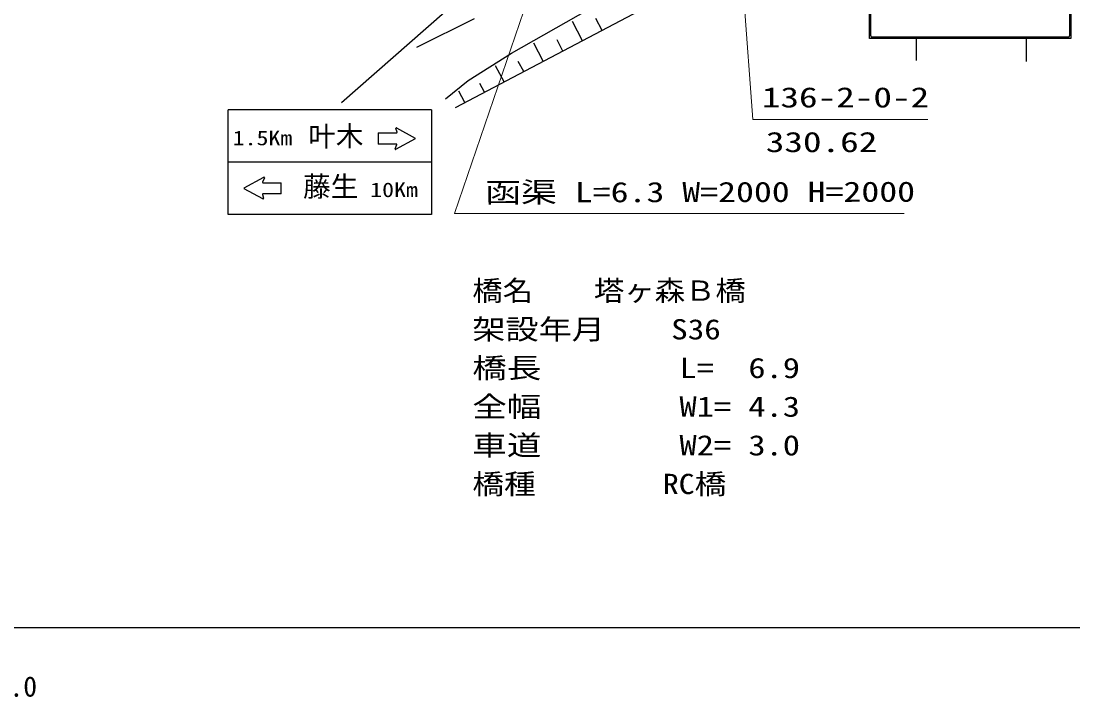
# Model space of a CAD drawing. Units: millimetres, scale not verified. Extents: x 40000 to 680000, y 20000 to 380000.
# Drawn here: x 369513 to 464731, y 198715 to 259905 of the extents above; entities that cross this region are included whole.
import ezdxf
from ezdxf.enums import TextEntityAlignment as Align

# ---------------------------------------------------------------- set-up
doc = ezdxf.new("R2010")
doc.units = ezdxf.units.MM
doc.header["$LTSCALE"] = 1000
for name, color, linetype, lineweight in [('M-BGD', 7, 'Continuous', 25), ('M-BGD-HTXT', 7, 'Continuous', 13), ('M-STR-STRC', 7, 'Continuous', 25), ('M-TTL-BAND', 7, 'Continuous', 25)]:
    doc.layers.add(name, color=color, linetype=linetype, lineweight=lineweight)
doc.layers.add('M-STR-HTXT', color=7, linetype='Continuous')
doc.styles.add('ＭＳ ゴシック', font='')
doc.styles.get('ＭＳ ゴシック').set_extended_font_data('MS Gothic')

msp = doc.modelspace()

# ---------------------------------------------------------------- linework, layer by layer
at = {"layer": 'M-BGD'}
for p, q in [((444313, 270751), (408798, 252049)), ((413917, 256991), (420868, 260957)), ((405345, 257540), (410548, 260141)), ((422116, 259063), (421555, 260127)), ((420340, 258127), (419430, 259857)), ((418565, 257192), (418032, 258203)), ((416789, 256257), (415925, 257897)), ((409993, 254518), (413917, 256991)), ((415013, 255322), (414522, 256255)), ((413237, 254387), (412463, 255858)), ((407946, 252854), (409993, 254518)), ((411461, 253452), (411048, 254237)), ((409686, 252517), (409135, 253563))]:
    msp.add_line(p, q, dxfattribs=at)
at = {"layer": 'M-BGD-HTXT'}
for p, q in [((423554, 285704), (408739, 242468)), ((433196, 285101), (435755, 250985)), ((435755, 250985), (451609, 250985)), ((408739, 242468), (449453, 242468))]:
    msp.add_line(p, q, dxfattribs=at)
at = {"layer": 'M-STR-STRC'}
for p, q in [((426312, 277050), (398535, 252493)), ((446306, 258328), (446306, 269728)), ((464546, 269728), (464546, 258328)), ((446426, 258568), (446426, 263848)), ((464426, 263848), (464426, 258568)), ((464546, 258328), (446306, 258328)), ((464306, 258448), (446546, 258448)), ((450531, 258328), (450531, 256324)), ((460489, 258328), (460489, 256244)), ((388272, 242390), (388272, 251857)), ((406672, 251857), (388272, 251857)), ((406672, 251857), (406672, 242390)), ((401839, 249791), (401839, 248770)), ((401839, 249791), (403511, 249791)), ((403546, 249837), (403446, 250183)), ((403498, 250225), (405181, 249311)), ((403497, 248770), (401839, 248770)), ((403366, 248327), (403530, 248720)), ((405181, 249248), (403417, 248282)), ((406672, 247124), (388272, 247124)), ((389724, 244792), (391488, 245758)), ((391538, 245713), (391374, 245319)), ((391407, 243815), (389724, 244728)), ((391408, 245270), (393066, 245270)), ((393066, 244249), (393066, 245270)), ((391359, 244203), (391459, 243856)), ((393066, 244249), (391393, 244249)), ((406672, 242390), (388272, 242390))]:
    msp.add_line(p, q, dxfattribs=at)
for centre, radius, start, end in [((446546, 258568), 120, 180, 270), ((464306, 258568), 120, 270, 0), ((403480, 250193), 36, 61.5022, 196.11279), ((403511, 249827), 36, 270, 16.11279), ((403497, 248734), 36, 337.39014, 90), ((405163, 249280), 36, 298.71973, 61.5022), ((403400, 248313), 36, 157.39014, 298.71973), ((391505, 245727), 36, 337.39014, 118.71973), ((389741, 244760), 36, 118.71973, 241.5022), ((391408, 245305), 36, 157.39014, 270), ((391393, 244212), 36, 90, 196.11279), ((391424, 243846), 36, 241.5022, 16.11279)]:
    msp.add_arc(centre, radius, start, end, dxfattribs=at)
at = {"layer": 'M-TTL-BAND'}
msp.add_line((40000, 205000), (579000, 205000), dxfattribs=at)

# ---------------------------------------------------------------- texts
at = {"layer": 'M-BGD-HTXT', "style": 'ＭＳ ゴシック', "width": 1.35}
for s, p in [('136-2-0-2', (436565, 251531)), ('330.62', (436925, 247489))]:
    msp.add_text(s, height=1833, dxfattribs=at).set_placement(p, align=Align.BOTTOM_LEFT)
at = {"layer": 'M-BGD-HTXT', "style": 'ＭＳ ゴシック', "width": 1.3}
msp.add_text('函渠 L=6.3 W=2000 H=2000', height=1833, rotation=0.1, dxfattribs=at).set_placement((411522, 242930), align=Align.BOTTOM_LEFT)
at = {"layer": 'M-STR-HTXT', "style": 'ＭＳ ゴシック'}
for s, width, p in [('橋名\u3000\u3000塔ヶ森Ｂ橋', 1.1, (410362, 234033)), ('架設年月\u3000\u3000S36', 1.2, (410362, 230533)), ('橋長\u3000\u3000\u3000\u3000L=  6.9', 1.25, (410362, 227033)), ('全幅\u3000\u3000\u3000\u3000W1= 4.3', 1.25, (410362, 223533)), ('車道\u3000\u3000\u3000\u3000W2= 3.0', 1.25, (410362, 220033)), ('橋種\u3000\u3000\u3000\u3000RC橋', 1.15, (410362, 216533))]:
    msp.add_text(s, height=1833, dxfattribs=dict(at, width=width)).set_placement(p, align=Align.BOTTOM_LEFT)
at = {"layer": 'M-STR-STRC', "style": 'ＭＳ ゴシック'}
for s, p in [('叶木', (395510, 248012)), ('藤生', (395039, 243458))]:
    msp.add_text(s, height=1833, rotation=0.1, dxfattribs=at).set_placement(p, align=Align.BOTTOM_LEFT)
at = {"layer": 'M-STR-STRC', "style": 'ＭＳ ゴシック', "width": 1.2}
for s, p in [('1.5Km', (388675, 248258)), ('10Km', (401121, 243570))]:
    msp.add_text(s, height=1320, rotation=0.1, dxfattribs=at).set_placement(p, align=Align.BOTTOM_LEFT)
at = {"layer": 'M-TTL-BAND', "style": 'ＭＳ ゴシック'}
msp.add_text('300.0', height=1833, dxfattribs=at).set_placement((367844, 198195), align=Align.BOTTOM_CENTER)

doc.saveas('drawing.dxf')
